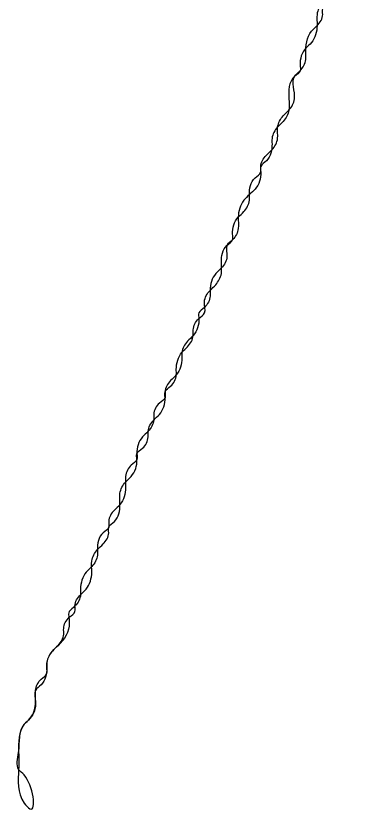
# Model space of a CAD drawing. Header units: metres. Extents: x 0 to 100, y 0 to 141.
# Drawn here: x 35.688 to 37.203, y 78.235 to 81.768 of the extents above; entities that cross this region are included whole.
import ezdxf

# ---------------------------------------------------------------- set-up
doc = ezdxf.new("R2010")
doc.units = ezdxf.units.M

msp = doc.modelspace()

# ---------------------------------------------------------------- linework, layer by layer
msp.add_spline([(37.2, 82.2), (37.2, 82.175), (37.175, 82.15), (37.15, 82.075), (37.15, 82.025), (37.125, 81.975), (37.1, 81.95), (37.075, 81.9), (37.075, 81.85), (37.05, 81.825), (37.025, 81.775), (37.025, 81.725), (37, 81.65), (36.975, 81.625), (36.95, 81.55), (36.95, 81.525), (36.925, 81.5), (36.9, 81.4), (36.9, 81.35), (36.875, 81.3), (36.85, 81.275), (36.825, 81.225), (36.825, 81.2), (36.8, 81.125), (36.775, 81.1), (36.775, 81.075), (36.75, 81), (36.7, 80.95), (36.675, 80.875), (36.675, 80.825), (36.65, 80.775), (36.625, 80.75), (36.625, 80.7), (36.6, 80.65), (36.575, 80.625), (36.55, 80.55), (36.55, 80.525), (36.525, 80.475), (36.5, 80.45), (36.5, 80.425), (36.475, 80.35), (36.45, 80.325), (36.425, 80.275), (36.425, 80.25), (36.4, 80.175), (36.375, 80.15), (36.35, 80.1), (36.35, 80.075), (36.325, 80.05), (36.3, 80), (36.3, 79.975), (36.275, 79.925), (36.25, 79.9), (36.225, 79.825), (36.225, 79.8), (36.2, 79.775), (36.175, 79.725), (36.175, 79.675), (36.15, 79.6), (36.125, 79.575), (36.1, 79.525), (36.1, 79.5), (36.075, 79.475), (36.05, 79.4), (36.05, 79.375), (36.025, 79.325), (36, 79.3), (35.975, 79.225), (35.975, 79.2), (35.95, 79.15), (35.925, 79.125), (35.925, 79.075), (35.875, 78.975), (35.85, 78.95), (35.825, 78.9), (35.825, 78.875), (35.8, 78.8), (35.775, 78.775), (35.775, 78.725), (35.75, 78.65), (35.725, 78.625), (35.7, 78.5), (35.7, 78.425), (35.725, 78.275), (35.75, 78.25), (35.725, 78.4), (35.7, 78.425), (35.7, 78.5), (35.725, 78.625), (35.75, 78.65), (35.775, 78.725), (35.775, 78.775), (35.8, 78.825), (35.825, 78.85), (35.825, 78.875), (35.85, 78.95), (35.875, 78.975), (35.9, 79.025), (35.9, 79.05), (35.925, 79.1), (35.95, 79.125), (35.95, 79.15), (35.975, 79.2), (36, 79.225), (36.025, 79.3), (36.025, 79.35), (36.05, 79.4), (36.075, 79.425), (36.1, 79.475), (36.1, 79.5), (36.125, 79.525), (36.15, 79.6), (36.15, 79.65), (36.175, 79.7), (36.2, 79.725), (36.225, 79.8), (36.225, 79.825), (36.25, 79.85), (36.275, 79.9), (36.275, 79.925), (36.3, 79.975), (36.325, 80), (36.35, 80.075), (36.35, 80.1), (36.375, 80.125), (36.4, 80.175), (36.4, 80.2), (36.425, 80.275), (36.45, 80.3), (36.475, 80.35), (36.475, 80.375), (36.5, 80.425), (36.525, 80.45), (36.525, 80.5), (36.55, 80.55), (36.575, 80.575), (36.6, 80.625), (36.6, 80.675), (36.625, 80.75), (36.65, 80.775), (36.65, 80.8), (36.675, 80.875), (36.7, 80.9), (36.725, 80.95), (36.725, 80.975), (36.75, 81.05), (36.775, 81.075), (36.775, 81.1), (36.8, 81.15), (36.825, 81.175), (36.85, 81.225), (36.85, 81.275), (36.875, 81.325), (36.9, 81.35), (36.925, 81.4), (36.925, 81.5), (36.95, 81.525), (36.975, 81.575), (36.975, 81.6), (37, 81.7), (37.025, 81.725), (37.05, 81.775), (37.05, 81.8), (37.075, 81.825), (37.1, 81.925), (37.1, 81.95), (37.125, 82), (37.15, 82.025), (37.175, 82.075), (37.175, 82.15)], degree=3)

doc.saveas('drawing.dxf')
